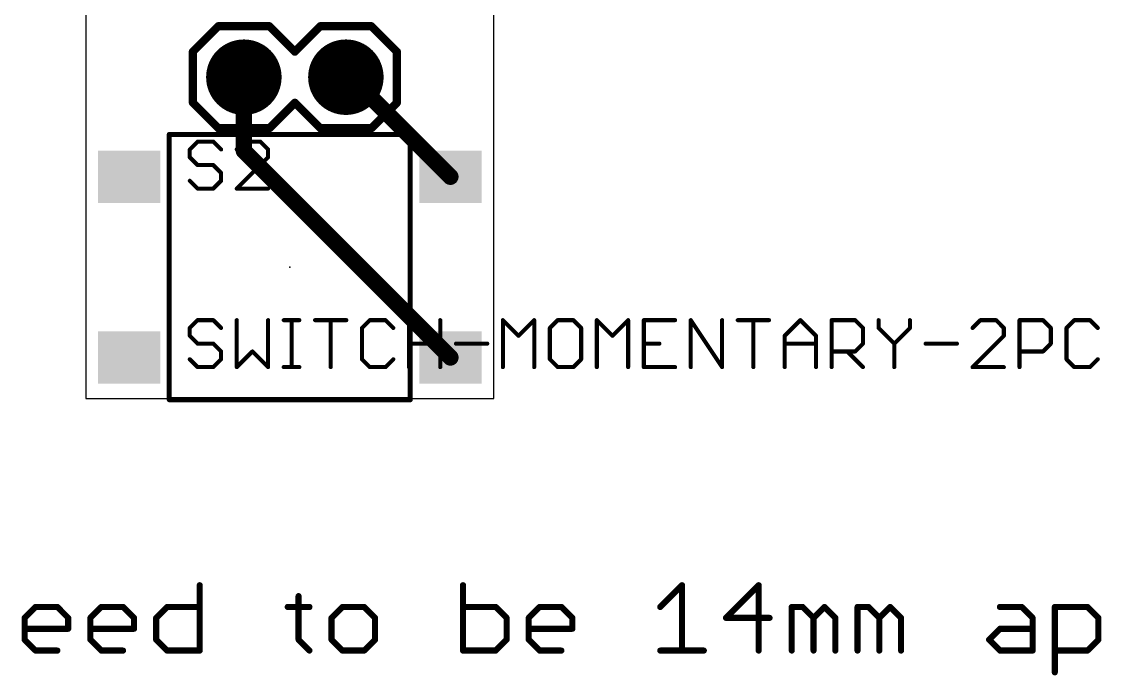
# Model space of a CAD drawing. Extents: x -44.6 to 54.5, y -6.9 to 26.3.
# Drawn here: x -1.6 to 25.29, y -6.89 to 9.39 of the extents above; entities that cross this region are included whole.
import ezdxf

# ---------------------------------------------------------------- set-up
doc = ezdxf.new("R2010")
doc.units = 0
for name, color, linetype in [('1', 22, 'CONTINUOUS'), ('17', 82, 'CONTINUOUS'), ('20', 7, 'CONTINUOUS'), ('21', 253, 'CONTINUOUS'), ('23', 7, 'CONTINUOUS'), ('25', 253, 'CONTINUOUS'), ('27', 253, 'CONTINUOUS'), ('51', 253, 'CONTINUOUS')]:
    doc.layers.add(name, color=color, linetype=linetype)

# ---------------------------------------------------------------- blocks, each defined once
blk = doc.blocks.new('RECT')
blk.add_solid([(-0.5, -0.5), (0.5, -0.5), (-0.5, 0.5), (0.5, 0.5)])
blk = doc.blocks.new('ROUNDP')
at = {"const_width": 0.5}
blk.add_lwpolyline([(0, -0.25, 1), (0, 0.25, 1), (0, -0.25)], format="xyb", dxfattribs=at)

msp = doc.modelspace()

# ---------------------------------------------------------------- linework, layer by layer
at = {"layer": '1', "const_width": 0.4064}
for points in [[(3.937, 8.001), (3.937, 6.165)], [(6.477, 8.001), (6.601, 8.001)], [(6.601, 8.001), (9.08, 5.522)], [(3.937, 6.165), (9.08, 1.022)]]:
    msp.add_lwpolyline(points, dxfattribs=at)
at = {"layer": '1', "const_width": 0.2032}
for points in [[(4.0386, 8.001, 1), (3.8354, 8.001)], [(6.477, 8.1026, 1), (6.477, 7.8994)], [(6.6728, 8.0728, 1), (6.5292, 7.9292)], [(6.601, 7.8994, 1), (6.601, 8.1026)], [(3.8354, 6.165, 1), (4.0386, 6.165)], [(4.0088, 6.2368, 1), (3.8652, 6.0932)], [(9.0082, 5.4502, 1), (9.1518, 5.5938)], [(9.0082, 0.9502, 1), (9.1518, 1.0938)]]:
    msp.add_lwpolyline(points, format="xyb", dxfattribs=at)
at = {"layer": '20'}
for p, q in [((0, 21.209), (0, 0)), ((10.16, 0), (10.16, 21.209)), ((0, 0), (10.16, 0))]:
    msp.add_line(p, q, dxfattribs=at)
at = {"layer": '21', "const_width": 0.2032}
for points in [[(3.302, 9.271), (2.667, 8.636)], [(3.302, 9.271), (4.572, 9.271)], [(4.572, 9.271), (5.207, 8.636)], [(5.207, 8.636), (5.842, 9.271)], [(5.842, 9.271), (7.112, 9.271)], [(7.112, 9.271), (7.747, 8.636)], [(2.667, 8.636), (2.667, 7.366)], [(7.747, 8.636), (7.747, 7.366)], [(2.667, 7.366), (3.302, 6.731)], [(5.207, 7.366), (4.572, 6.731)], [(5.842, 6.731), (5.207, 7.366)], [(7.747, 7.366), (7.112, 6.731)], [(4.572, 6.731), (3.302, 6.731)], [(7.112, 6.731), (5.842, 6.731)]]:
    msp.add_lwpolyline(points, dxfattribs=at)
at = {"layer": '21', "const_width": 0.1016}
for points in [[(3.302, 9.3218, 1), (3.302, 9.2202)], [(3.3379, 9.2351, 1), (3.2661, 9.3069)], [(4.6079, 9.3069, 1), (4.5361, 9.2351)], [(4.572, 9.2202, 1), (4.572, 9.3218)], [(5.842, 9.3218, 1), (5.842, 9.2202)], [(5.8779, 9.2351, 1), (5.8061, 9.3069)], [(7.1479, 9.3069, 1), (7.0761, 9.2351)], [(7.112, 9.2202, 1), (7.112, 9.3218)], [(2.7178, 8.636, 1), (2.6162, 8.636)], [(2.6311, 8.6719, 1), (2.7029, 8.6001)], [(5.1711, 8.6719, 1), (5.2429, 8.6001)], [(5.1711, 8.6001, 1), (5.2429, 8.6719)], [(7.7978, 8.636, 1), (7.6962, 8.636)], [(7.7111, 8.6001, 1), (7.7829, 8.6719)], [(2.7029, 7.4019, 1), (2.6311, 7.3301)], [(2.6162, 7.366, 1), (2.7178, 7.366)], [(5.2429, 7.4019, 1), (5.1711, 7.3301)], [(5.2429, 7.3301, 1), (5.1711, 7.4019)], [(7.6962, 7.366, 1), (7.7978, 7.366)], [(7.7829, 7.3301, 1), (7.7111, 7.4019)], [(3.302, 6.7818, 1), (3.302, 6.6802)], [(3.2661, 6.6951, 1), (3.3379, 6.7669)], [(4.5361, 6.7669, 1), (4.6079, 6.6951)], [(4.572, 6.6802, 1), (4.572, 6.7818)], [(5.842, 6.7818, 1), (5.842, 6.6802)], [(5.8061, 6.6951, 1), (5.8779, 6.7669)], [(7.0761, 6.7669, 1), (7.1479, 6.6951)], [(7.112, 6.6802, 1), (7.112, 6.7818)]]:
    msp.add_lwpolyline(points, format="xyb", dxfattribs=at)
at = {"layer": '23'}
for p in [(3.937, 8.001), (5.08, 3.272)]:
    msp.add_point(p, dxfattribs=at)
at = {"layer": '25', "const_width": 0.0508}
for points in [[(2.5728, 6.2203, 1), (2.6088, 6.1843)], [(2.6162, 6.2023, 1), (2.5654, 6.2023)], [(2.7857, 6.4226, 1), (2.7857, 6.3718)], [(2.8037, 6.3792, 1), (2.7677, 6.4152)], [(3.1935, 6.4152, 1), (3.1575, 6.3792)], [(3.1755, 6.3718, 1), (3.1755, 6.4226)], [(3.3524, 6.1843, 1), (3.3884, 6.2203)], [(3.7422, 6.2203, 1), (3.7782, 6.1843)], [(3.9551, 6.4226, 1), (3.9551, 6.3718)], [(3.9731, 6.3792, 1), (3.9371, 6.4152)], [(4.3629, 6.4152, 1), (4.3269, 6.3792)], [(4.3449, 6.3718, 1), (4.3449, 6.4226)], [(4.5652, 6.2023, 1), (4.5144, 6.2023)], [(4.5218, 6.1843, 1), (4.5578, 6.2203)], [(2.6088, 6.0254, 1), (2.5728, 5.9894)], [(2.5654, 6.0074, 1), (2.6162, 6.0074)], [(4.5144, 6.0074, 1), (4.5652, 6.0074)], [(4.5578, 5.9894, 1), (4.5218, 6.0254)], [(2.7857, 5.8379, 1), (2.7857, 5.7871)], [(2.7677, 5.7945, 1), (2.8037, 5.8305)], [(3.1935, 5.8305, 1), (3.1575, 5.7945)], [(3.1755, 5.7871, 1), (3.1755, 5.8379)], [(3.3958, 5.6176, 1), (3.345, 5.6176)], [(3.3524, 5.5996, 1), (3.3884, 5.6356)], [(2.6088, 5.4407, 1), (2.5728, 5.4047)], [(3.345, 5.4227, 1), (3.3958, 5.4227)], [(3.3884, 5.4047, 1), (3.3524, 5.4407)], [(2.7857, 5.2532, 1), (2.7857, 5.2024)], [(2.7677, 5.2098, 1), (2.8037, 5.2458)], [(3.1575, 5.2458, 1), (3.1935, 5.2098)], [(3.1755, 5.2024, 1), (3.1755, 5.2532)], [(3.7422, 5.2458, 1), (3.7782, 5.2098)], [(3.7602, 5.2532, 1), (3.7602, 5.2024)], [(4.5398, 5.2024, 1), (4.5398, 5.2532)]]:
    msp.add_lwpolyline(points, format="xyb", dxfattribs=at)
at = {"layer": '25', "const_width": 0.1016}
for points in [[(2.7857, 6.3972), (2.5908, 6.2023)], [(2.5908, 6.2023), (2.5908, 6.0074)], [(3.1755, 6.3972), (2.7857, 6.3972)], [(3.3704, 6.2023), (3.1755, 6.3972)], [(3.9551, 6.3972), (3.7602, 6.2023)], [(4.3449, 6.3972), (3.9551, 6.3972)], [(4.5398, 6.2023), (4.3449, 6.3972)], [(4.5398, 6.0074), (4.5398, 6.2023)], [(2.5908, 6.0074), (2.7857, 5.8125)], [(3.7602, 5.2278), (4.5398, 6.0074)], [(2.7857, 5.8125), (3.1755, 5.8125)], [(3.1755, 5.8125), (3.3704, 5.6176)], [(3.3704, 5.6176), (3.3704, 5.4227)], [(2.7857, 5.2278), (2.5908, 5.4227)], [(3.3704, 5.4227), (3.1755, 5.2278)], [(3.1755, 5.2278), (2.7857, 5.2278)], [(4.5398, 5.2278), (3.7602, 5.2278)]]:
    msp.add_lwpolyline(points, dxfattribs=at)
at = {"layer": '27', "const_width": 0.1016}
for points in [[(2.7857, 1.9522), (2.5908, 1.7573)], [(3.1755, 1.9522), (2.7857, 1.9522)], [(3.3704, 1.7573), (3.1755, 1.9522)], [(3.7602, 1.9522), (3.7602, 0.7828)], [(4.5398, 0.7828), (4.5398, 1.9522)], [(4.9296, 1.9522), (5.3194, 1.9522)], [(5.1245, 0.7828), (5.1245, 1.9522)], [(5.7092, 1.9522), (6.4888, 1.9522)], [(6.099, 0.7828), (6.099, 1.9522)], [(7.0735, 1.9522), (6.8786, 1.7573)], [(7.4633, 1.9522), (7.0735, 1.9522)], [(7.6582, 1.7573), (7.4633, 1.9522)], [(8.048, 0.7828), (8.048, 1.9522)], [(8.8276, 1.9522), (8.8276, 0.7828)], [(10.3868, 0.7828), (10.3868, 1.9522)], [(10.3868, 1.9522), (10.7766, 1.5624)], [(10.7766, 1.5624), (11.1664, 1.9522)], [(11.1664, 1.9522), (11.1664, 0.7828)], [(11.7511, 1.9522), (11.5562, 1.7573)], [(12.1409, 1.9522), (11.7511, 1.9522)], [(12.3358, 1.7573), (12.1409, 1.9522)], [(12.7256, 0.7828), (12.7256, 1.9522)], [(12.7256, 1.9522), (13.1154, 1.5624)], [(13.1154, 1.5624), (13.5052, 1.9522)], [(13.5052, 1.9522), (13.5052, 0.7828)], [(14.6746, 1.9522), (13.895, 1.9522)], [(13.895, 1.9522), (13.895, 0.7828)], [(15.0644, 0.7828), (15.0644, 1.9522)], [(15.0644, 1.9522), (15.844, 0.7828)], [(15.844, 0.7828), (15.844, 1.9522)], [(16.2338, 1.9522), (17.0134, 1.9522)], [(16.6236, 0.7828), (16.6236, 1.9522)], [(17.4032, 1.5624), (17.793, 1.9522)], [(17.793, 1.9522), (18.1828, 1.5624)], [(18.5726, 0.7828), (18.5726, 1.9522)], [(18.5726, 1.9522), (19.1573, 1.9522)], [(19.1573, 1.9522), (19.3522, 1.7573)], [(19.742, 1.9522), (19.742, 1.7573)], [(20.5216, 1.7573), (20.5216, 1.9522)], [(22.2756, 1.9522), (22.0807, 1.7573)], [(22.6654, 1.9522), (22.2756, 1.9522)], [(22.8603, 1.7573), (22.6654, 1.9522)], [(23.2501, 0.7828), (23.2501, 1.9522)], [(23.2501, 1.9522), (23.8348, 1.9522)], [(23.8348, 1.9522), (24.0297, 1.7573)], [(24.6144, 1.9522), (24.4195, 1.7573)], [(25.0042, 1.9522), (24.6144, 1.9522)], [(25.1991, 1.7573), (25.0042, 1.9522)], [(2.5908, 1.7573), (2.5908, 1.5624)], [(2.5908, 1.5624), (2.7857, 1.3675)], [(6.8786, 1.7573), (6.8786, 0.9777)], [(11.5562, 1.7573), (11.5562, 0.9777)], [(12.3358, 0.9777), (12.3358, 1.7573)], [(17.4032, 0.7828), (17.4032, 1.5624)], [(18.1828, 1.5624), (18.1828, 0.7828)], [(19.3522, 1.7573), (19.3522, 1.3675)], [(19.742, 1.7573), (20.1318, 1.3675)], [(20.1318, 1.3675), (20.5216, 1.7573)], [(22.0807, 0.7828), (22.8603, 1.5624)], [(22.8603, 1.5624), (22.8603, 1.7573)], [(24.0297, 1.7573), (24.0297, 1.3675)], [(24.4195, 1.7573), (24.4195, 0.9777)], [(2.7857, 1.3675), (3.1755, 1.3675)], [(3.1755, 1.3675), (3.3704, 1.1726)], [(8.048, 1.3675), (8.8276, 1.3675)], [(9.2174, 1.3675), (9.997, 1.3675)], [(13.895, 1.3675), (14.2848, 1.3675)], [(17.4032, 1.3675), (18.1828, 1.3675)], [(19.3522, 1.3675), (19.1573, 1.1726)], [(20.1318, 1.3675), (20.1318, 0.7828)], [(20.9114, 1.3675), (21.6909, 1.3675)], [(24.0297, 1.3675), (23.8348, 1.1726)], [(3.3704, 1.1726), (3.3704, 0.9777)], [(3.7602, 0.7828), (4.15, 1.1726)], [(4.15, 1.1726), (4.5398, 0.7828)], [(19.1573, 1.1726), (18.5726, 1.1726)], [(18.9624, 1.1726), (19.3522, 0.7828)], [(23.8348, 1.1726), (23.2501, 1.1726)], [(2.7857, 0.7828), (2.5908, 0.9777)], [(3.1755, 0.7828), (2.7857, 0.7828)], [(3.3704, 0.9777), (3.1755, 0.7828)], [(4.9296, 0.7828), (5.3194, 0.7828)], [(6.8786, 0.9777), (7.0735, 0.7828)], [(7.0735, 0.7828), (7.4633, 0.7828)], [(7.4633, 0.7828), (7.6582, 0.9777)], [(11.5562, 0.9777), (11.7511, 0.7828)], [(11.7511, 0.7828), (12.1409, 0.7828)], [(12.1409, 0.7828), (12.3358, 0.9777)], [(13.895, 0.7828), (14.6746, 0.7828)], [(22.8603, 0.7828), (22.0807, 0.7828)], [(24.4195, 0.9777), (24.6144, 0.7828)], [(24.6144, 0.7828), (25.0042, 0.7828)], [(25.0042, 0.7828), (25.1991, 0.9777)]]:
    msp.add_lwpolyline(points, dxfattribs=at)
at = {"layer": '27', "const_width": 0.0508}
for points in [[(2.7857, 1.9776, 1), (2.7857, 1.9268)], [(2.8037, 1.9342, 1), (2.7677, 1.9702)], [(3.1935, 1.9702, 1), (3.1575, 1.9342)], [(3.1755, 1.9268, 1), (3.1755, 1.9776)], [(3.7856, 1.9522, 1), (3.7348, 1.9522)], [(4.5652, 1.9522, 1), (4.5144, 1.9522)], [(4.9296, 1.9776, 1), (4.9296, 1.9268)], [(5.1499, 1.9522, 1), (5.0991, 1.9522)], [(5.3194, 1.9268, 1), (5.3194, 1.9776)], [(5.7092, 1.9776, 1), (5.7092, 1.9268)], [(6.1244, 1.9522, 1), (6.0736, 1.9522)], [(6.4888, 1.9268, 1), (6.4888, 1.9776)], [(7.0735, 1.9776, 1), (7.0735, 1.9268)], [(7.0914, 1.9342, 1), (7.0555, 1.9702)], [(7.4812, 1.9702, 1), (7.4453, 1.9342)], [(7.4633, 1.9268, 1), (7.4633, 1.9776)], [(8.0734, 1.9522, 1), (8.0226, 1.9522)], [(8.853, 1.9522, 1), (8.8022, 1.9522)], [(10.4047, 1.9702, 1), (10.3688, 1.9342)], [(10.4122, 1.9522, 1), (10.3614, 1.9522)], [(11.1918, 1.9522, 1), (11.141, 1.9522)], [(11.1843, 1.9342, 1), (11.1484, 1.9702)], [(11.7511, 1.9776, 1), (11.7511, 1.9268)], [(11.769, 1.9342, 1), (11.7331, 1.9702)], [(12.1588, 1.9702, 1), (12.1229, 1.9342)], [(12.1409, 1.9268, 1), (12.1409, 1.9776)], [(12.7435, 1.9702, 1), (12.7076, 1.9342)], [(12.751, 1.9522, 1), (12.7002, 1.9522)], [(13.5306, 1.9522, 1), (13.4798, 1.9522)], [(13.5231, 1.9342, 1), (13.4872, 1.9702)], [(13.895, 1.9776, 1), (13.895, 1.9268)], [(13.9204, 1.9522, 1), (13.8696, 1.9522)], [(14.6746, 1.9268, 1), (14.6746, 1.9776)], [(15.0855, 1.9663, 1), (15.0432, 1.9381)], [(15.0898, 1.9522, 1), (15.039, 1.9522)], [(15.8694, 1.9522, 1), (15.8186, 1.9522)], [(16.2338, 1.9776, 1), (16.2338, 1.9268)], [(16.649, 1.9522, 1), (16.5982, 1.9522)], [(17.0134, 1.9268, 1), (17.0134, 1.9776)], [(17.8109, 1.9702, 1), (17.775, 1.9342)], [(17.8109, 1.9342, 1), (17.775, 1.9702)], [(18.598, 1.9522, 1), (18.5472, 1.9522)], [(18.5726, 1.9776, 1), (18.5726, 1.9268)], [(19.1752, 1.9702, 1), (19.1393, 1.9342)], [(19.1573, 1.9268, 1), (19.1573, 1.9776)], [(19.7674, 1.9522, 1), (19.7166, 1.9522)], [(20.547, 1.9522, 1), (20.4962, 1.9522)], [(22.2756, 1.9776, 1), (22.2756, 1.9268)], [(22.2936, 1.9342, 1), (22.2577, 1.9702)], [(22.6834, 1.9702, 1), (22.6475, 1.9342)], [(22.6654, 1.9268, 1), (22.6654, 1.9776)], [(23.2755, 1.9522, 1), (23.2247, 1.9522)], [(23.2501, 1.9776, 1), (23.2501, 1.9268)], [(23.8528, 1.9702, 1), (23.8169, 1.9342)], [(23.8348, 1.9268, 1), (23.8348, 1.9776)], [(24.6144, 1.9776, 1), (24.6144, 1.9268)], [(24.6324, 1.9342, 1), (24.5965, 1.9702)], [(25.0222, 1.9702, 1), (24.9863, 1.9342)], [(25.0042, 1.9268, 1), (25.0042, 1.9776)], [(2.5728, 1.7753, 1), (2.6088, 1.7393)], [(2.6088, 1.5804, 1), (2.5728, 1.5444)], [(2.6162, 1.7573, 1), (2.5654, 1.7573)], [(3.3524, 1.7393, 1), (3.3884, 1.7753)], [(6.8606, 1.7753, 1), (6.8965, 1.7393)], [(6.904, 1.7573, 1), (6.8532, 1.7573)], [(7.6402, 1.7393, 1), (7.6761, 1.7753)], [(11.5382, 1.7753, 1), (11.5741, 1.7393)], [(11.5816, 1.7573, 1), (11.5308, 1.7573)], [(12.3612, 1.7573, 1), (12.3104, 1.7573)], [(12.3178, 1.7393, 1), (12.3537, 1.7753)], [(17.4286, 1.5624, 1), (17.3778, 1.5624)], [(18.2082, 1.5624, 1), (18.1574, 1.5624)], [(19.3776, 1.7573, 1), (19.3268, 1.7573)], [(19.3342, 1.7393, 1), (19.3701, 1.7753)], [(19.7599, 1.7753, 1), (19.724, 1.7393)], [(19.7166, 1.7573, 1), (19.7674, 1.7573)], [(20.4962, 1.7573, 1), (20.547, 1.7573)], [(20.5395, 1.7393, 1), (20.5036, 1.7753)], [(22.0628, 1.7753, 1), (22.0987, 1.7393)], [(22.8857, 1.7573, 1), (22.8349, 1.7573)], [(22.8424, 1.7393, 1), (22.8783, 1.7753)], [(22.8783, 1.5444, 1), (22.8424, 1.5804)], [(24.0551, 1.7573, 1), (24.0043, 1.7573)], [(24.0118, 1.7393, 1), (24.0477, 1.7753)], [(24.4449, 1.7573, 1), (24.3941, 1.7573)], [(24.4016, 1.7753, 1), (24.4375, 1.7393)], [(25.1812, 1.7393, 1), (25.2171, 1.7753)], [(2.5654, 1.5624, 1), (2.6162, 1.5624)], [(2.7857, 1.3929, 1), (2.7857, 1.3421)], [(2.7677, 1.3495, 1), (2.8037, 1.3855)], [(3.1935, 1.3855, 1), (3.1575, 1.3495)], [(3.1755, 1.3421, 1), (3.1755, 1.3929)], [(8.048, 1.3929, 1), (8.048, 1.3421)], [(8.8276, 1.3421, 1), (8.8276, 1.3929)], [(9.2174, 1.3929, 1), (9.2174, 1.3421)], [(9.997, 1.3421, 1), (9.997, 1.3929)], [(10.7586, 1.5804, 1), (10.7945, 1.5444)], [(10.7586, 1.5444, 1), (10.7945, 1.5804)], [(13.0974, 1.5804, 1), (13.1333, 1.5444)], [(13.0974, 1.5444, 1), (13.1333, 1.5804)], [(13.895, 1.3929, 1), (13.895, 1.3421)], [(14.2848, 1.3421, 1), (14.2848, 1.3929)], [(17.3852, 1.5804, 1), (17.4211, 1.5444)], [(17.4032, 1.3929, 1), (17.4032, 1.3421)], [(18.1648, 1.5444, 1), (18.2007, 1.5804)], [(18.1828, 1.3421, 1), (18.1828, 1.3929)], [(19.3268, 1.3675, 1), (19.3776, 1.3675)], [(19.3701, 1.3495, 1), (19.3342, 1.3855)], [(20.1572, 1.3675, 1), (20.1063, 1.3675)], [(20.1138, 1.3855, 1), (20.1497, 1.3495)], [(20.1138, 1.3495, 1), (20.1497, 1.3855)], [(20.9114, 1.3929, 1), (20.9114, 1.3421)], [(21.6909, 1.3421, 1), (21.6909, 1.3929)], [(22.8349, 1.5624, 1), (22.8857, 1.5624)], [(24.0043, 1.3675, 1), (24.0551, 1.3675)], [(24.0477, 1.3495, 1), (24.0118, 1.3855)], [(3.3958, 1.1726, 1), (3.345, 1.1726)], [(3.3524, 1.1546, 1), (3.3884, 1.1906)], [(4.168, 1.1906, 1), (4.132, 1.1546)], [(4.168, 1.1546, 1), (4.132, 1.1906)], [(18.5726, 1.198, 1), (18.5726, 1.1472)], [(18.9803, 1.1906, 1), (18.9444, 1.1546)], [(19.1393, 1.1906, 1), (19.1752, 1.1546)], [(19.1573, 1.1472, 1), (19.1573, 1.198)], [(23.2501, 1.198, 1), (23.2501, 1.1472)], [(23.8169, 1.1906, 1), (23.8528, 1.1546)], [(23.8348, 1.1472, 1), (23.8348, 1.198)], [(2.6088, 0.9957, 1), (2.5728, 0.9597)], [(2.7857, 0.8082, 1), (2.7857, 0.7574)], [(2.7677, 0.7648, 1), (2.8037, 0.8008)], [(3.1575, 0.8008, 1), (3.1935, 0.7648)], [(3.1755, 0.7574, 1), (3.1755, 0.8082)], [(3.345, 0.9777, 1), (3.3958, 0.9777)], [(3.3884, 0.9597, 1), (3.3524, 0.9957)], [(3.7422, 0.8008, 1), (3.7782, 0.7648)], [(3.7348, 0.7828, 1), (3.7856, 0.7828)], [(4.5144, 0.7828, 1), (4.5652, 0.7828)], [(4.5218, 0.7648, 1), (4.5578, 0.8008)], [(4.9296, 0.8082, 1), (4.9296, 0.7574)], [(5.0991, 0.7828, 1), (5.1499, 0.7828)], [(5.3194, 0.7574, 1), (5.3194, 0.8082)], [(6.0736, 0.7828, 1), (6.1244, 0.7828)], [(6.8965, 0.9957, 1), (6.8606, 0.9597)], [(6.8532, 0.9777, 1), (6.904, 0.9777)], [(7.0735, 0.8082, 1), (7.0735, 0.7574)], [(7.0555, 0.7648, 1), (7.0914, 0.8008)], [(7.4453, 0.8008, 1), (7.4812, 0.7648)], [(7.4633, 0.7574, 1), (7.4633, 0.8082)], [(7.6761, 0.9597, 1), (7.6402, 0.9957)], [(8.0226, 0.7828, 1), (8.0734, 0.7828)], [(8.8022, 0.7828, 1), (8.853, 0.7828)], [(10.3614, 0.7828, 1), (10.4122, 0.7828)], [(11.141, 0.7828, 1), (11.1918, 0.7828)], [(11.5741, 0.9957, 1), (11.5382, 0.9597)], [(11.5308, 0.9777, 1), (11.5816, 0.9777)], [(11.7511, 0.8082, 1), (11.7511, 0.7574)], [(11.7331, 0.7648, 1), (11.769, 0.8008)], [(12.1229, 0.8008, 1), (12.1588, 0.7648)], [(12.1409, 0.7574, 1), (12.1409, 0.8082)], [(12.3104, 0.9777, 1), (12.3612, 0.9777)], [(12.3537, 0.9597, 1), (12.3178, 0.9957)], [(12.7002, 0.7828, 1), (12.751, 0.7828)], [(13.4798, 0.7828, 1), (13.5306, 0.7828)], [(13.895, 0.8082, 1), (13.895, 0.7574)], [(13.8696, 0.7828, 1), (13.9204, 0.7828)], [(14.6746, 0.7574, 1), (14.6746, 0.8082)], [(15.039, 0.7828, 1), (15.0898, 0.7828)], [(15.8186, 0.7828, 1), (15.8694, 0.7828)], [(15.8228, 0.7687, 1), (15.8651, 0.7969)], [(16.5982, 0.7828, 1), (16.649, 0.7828)], [(17.3778, 0.7828, 1), (17.4286, 0.7828)], [(18.1574, 0.7828, 1), (18.2082, 0.7828)], [(18.5472, 0.7828, 1), (18.598, 0.7828)], [(19.3342, 0.7648, 1), (19.3701, 0.8008)], [(20.1063, 0.7828, 1), (20.1572, 0.7828)], [(22.0807, 0.8082, 1), (22.0807, 0.7574)], [(22.0628, 0.8008, 1), (22.0987, 0.7648)], [(22.8603, 0.7574, 1), (22.8603, 0.8082)], [(23.2247, 0.7828, 1), (23.2755, 0.7828)], [(24.4375, 0.9957, 1), (24.4016, 0.9597)], [(24.3941, 0.9777, 1), (24.4449, 0.9777)], [(24.6144, 0.8082, 1), (24.6144, 0.7574)], [(24.5965, 0.7648, 1), (24.6324, 0.8008)], [(24.9863, 0.8008, 1), (25.0222, 0.7648)], [(25.0042, 0.7574, 1), (25.0042, 0.8082)], [(25.2171, 0.9597, 1), (25.1812, 0.9957)]]:
    msp.add_lwpolyline(points, format="xyb", dxfattribs=at)
at = {"layer": '51'}
for points, const_width in [([(2.1118, 6.572, 1), (2.0482, 6.572)], 0.0635), ([(2.08, 6.6037, 1), (2.08, 6.5403)], 0.0635), ([(8.1118, 6.572, 1), (8.0482, 6.572)], 0.0635), ([(8.08, 6.5403, 1), (8.08, 6.6037)], 0.0635), ([(2.0482, -0.028, 1), (2.1118, -0.028)], 0.0635), ([(2.08, 0.0037, 1), (2.08, -0.0597)], 0.0635), ([(8.0482, -0.028, 1), (8.1118, -0.028)], 0.0635), ([(8.08, -0.0597, 1), (8.08, 0.0037)], 0.0635), ([(2.8762, -4.6468, 1), (2.8, -4.6468)], 0.0762), ([(9.4316, -4.6468, 1), (9.3554, -4.6468)], 0.0762), ([(14.8854, -4.6468, 1), (14.8092, -4.6468)], 0.0762), ([(16.7938, -4.6468, 1), (16.7176, -4.6468)], 0.0762), ([(14.8743, -4.6738, 1), (14.8204, -4.6199)], 0.0762), ([(16.7826, -4.6738, 1), (16.7287, -4.6199)], 0.0762), ([(5.3371, -4.918, 1), (5.2609, -4.918)], 0.0762), ([(-1.2497, -5.151, 1), (-1.2497, -5.2272)], 0.0762), ([(-1.2227, -5.2161, 1), (-1.2766, -5.1622)], 0.0762), ([(-0.6804, -5.1622, 1), (-0.7343, -5.2161)], 0.0762), ([(-0.7073, -5.2272, 1), (-0.7073, -5.151)], 0.0762), ([(0.3875, -5.151, 1), (0.3875, -5.2272)], 0.0762), ([(0.4144, -5.2161, 1), (0.3605, -5.1622)], 0.0762), ([(0.9568, -5.1622, 1), (0.9029, -5.2161)], 0.0762), ([(0.9298, -5.2272, 1), (0.9298, -5.151)], 0.0762), ([(2.0246, -5.151, 1), (2.0246, -5.2272)], 0.0762), ([(2.0516, -5.2161, 1), (1.9977, -5.1622)], 0.0762), ([(2.8381, -5.2272, 1), (2.8381, -5.151)], 0.0762), ([(5.0278, -5.151, 1), (5.0278, -5.2272)], 0.0762), ([(5.5701, -5.2272, 1), (5.5701, -5.151)], 0.0762), ([(6.3904, -5.151, 1), (6.3904, -5.2272)], 0.0762), ([(6.4173, -5.2161, 1), (6.3635, -5.1622)], 0.0762), ([(6.9597, -5.1622, 1), (6.9058, -5.2161)], 0.0762), ([(6.9327, -5.2272, 1), (6.9327, -5.151)], 0.0762), ([(9.3935, -5.151, 1), (9.3935, -5.2272)], 0.0762), ([(10.234, -5.1622, 1), (10.1801, -5.2161)], 0.0762), ([(10.207, -5.2272, 1), (10.207, -5.151)], 0.0762), ([(11.3019, -5.151, 1), (11.3019, -5.2272)], 0.0762), ([(11.3288, -5.2161, 1), (11.2749, -5.1622)], 0.0762), ([(11.8711, -5.1622, 1), (11.8173, -5.2161)], 0.0762), ([(11.8442, -5.2272, 1), (11.8442, -5.151)], 0.0762), ([(14.2781, -5.1622, 1), (14.332, -5.2161)], 0.0762), ([(17.6174, -5.1891, 1), (17.5412, -5.1891)], 0.0762), ([(17.5793, -5.151, 1), (17.5793, -5.2272)], 0.0762), ([(17.8774, -5.1622, 1), (17.8235, -5.2161)], 0.0762), ([(17.8505, -5.2272, 1), (17.8505, -5.151)], 0.0762), ([(18.4198, -5.1622, 1), (18.3659, -5.2161)], 0.0762), ([(18.4198, -5.2161, 1), (18.3659, -5.1622)], 0.0762), ([(19.2546, -5.1891, 1), (19.1784, -5.1891)], 0.0762), ([(19.2165, -5.151, 1), (19.2165, -5.2272)], 0.0762), ([(19.5146, -5.1622, 1), (19.4607, -5.2161)], 0.0762), ([(19.4876, -5.2272, 1), (19.4876, -5.151)], 0.0762), ([(20.0569, -5.1622, 1), (20.003, -5.2161)], 0.0762), ([(20.0569, -5.2161, 1), (20.003, -5.1622)], 0.0762), ([(22.762, -5.151, 1), (22.762, -5.2272)], 0.0762), ([(23.3312, -5.1622, 1), (23.2773, -5.2161)], 0.0762), ([(23.3043, -5.2272, 1), (23.3043, -5.151)], 0.0762), ([(24.1661, -5.1891, 1), (24.0899, -5.1891)], 0.0762), ([(24.128, -5.151, 1), (24.128, -5.2272)], 0.0762), ([(24.9684, -5.1622, 1), (24.9145, -5.2161)], 0.0762), ([(24.9414, -5.2272, 1), (24.9414, -5.151)], 0.0762), ([(-1.4827, -5.4603, 1), (-1.5589, -5.4603)], 0.0762), ([(-1.5478, -5.4334, 1), (-1.4939, -5.4872)], 0.0762), ([(-0.3981, -5.4603, 1), (-0.4743, -5.4603)], 0.0762), ([(-0.4631, -5.4872, 1), (-0.4092, -5.4334)], 0.0762), ([(0.1544, -5.4603, 1), (0.0782, -5.4603)], 0.0762), ([(0.0894, -5.4334, 1), (0.1433, -5.4872)], 0.0762), ([(1.2391, -5.4603, 1), (1.1629, -5.4603)], 0.0762), ([(1.174, -5.4872, 1), (1.2279, -5.4334)], 0.0762), ([(1.7916, -5.4603, 1), (1.7154, -5.4603)], 0.0762), ([(1.7265, -5.4334, 1), (1.7804, -5.4872)], 0.0762), ([(6.1573, -5.4603, 1), (6.0811, -5.4603)], 0.0762), ([(6.0923, -5.4334, 1), (6.1462, -5.4872)], 0.0762), ([(7.242, -5.4603, 1), (7.1658, -5.4603)], 0.0762), ([(7.1769, -5.4872, 1), (7.2308, -5.4334)], 0.0762), ([(10.5163, -5.4603, 1), (10.4401, -5.4603)], 0.0762), ([(10.4513, -5.4872, 1), (10.5051, -5.4334)], 0.0762), ([(11.0688, -5.4603, 1), (10.9926, -5.4603)], 0.0762), ([(11.0038, -5.4334, 1), (11.0576, -5.4872)], 0.0762), ([(12.1535, -5.4603, 1), (12.0773, -5.4603)], 0.0762), ([(12.0884, -5.4872, 1), (12.1423, -5.4334)], 0.0762), ([(15.9422, -5.4222, 1), (15.9422, -5.4984)], 0.0762), ([(15.9152, -5.4334, 1), (15.9691, -5.4872)], 0.0762), ([(17.0268, -5.4984, 1), (17.0268, -5.4222)], 0.0762), ([(18.1598, -5.4603, 1), (18.0836, -5.4603)], 0.0762), ([(18.0947, -5.4334, 1), (18.1486, -5.4872)], 0.0762), ([(18.0947, -5.4872, 1), (18.1486, -5.4334)], 0.0762), ([(18.7021, -5.4603, 1), (18.6259, -5.4603)], 0.0762), ([(18.637, -5.4872, 1), (18.6909, -5.4334)], 0.0762), ([(19.7969, -5.4603, 1), (19.7207, -5.4603)], 0.0762), ([(19.7319, -5.4334, 1), (19.7858, -5.4872)], 0.0762), ([(19.7319, -5.4872, 1), (19.7858, -5.4334)], 0.0762), ([(20.3392, -5.4603, 1), (20.263, -5.4603)], 0.0762), ([(20.2742, -5.4872, 1), (20.3281, -5.4334)], 0.0762), ([(23.6136, -5.4603, 1), (23.5374, -5.4603)], 0.0762), ([(23.5485, -5.4872, 1), (23.6024, -5.4334)], 0.0762), ([(25.2507, -5.4603, 1), (25.1745, -5.4603)], 0.0762), ([(25.1857, -5.4872, 1), (25.2396, -5.4334)], 0.0762), ([(-1.5208, -5.6934, 1), (-1.5208, -5.7696)], 0.0762), ([(-0.4743, -5.7315, 1), (-0.3981, -5.7315)], 0.0762), ([(-0.4362, -5.7696, 1), (-0.4362, -5.6934)], 0.0762), ([(0.1163, -5.6934, 1), (0.1163, -5.7696)], 0.0762), ([(1.1629, -5.7315, 1), (1.2391, -5.7315)], 0.0762), ([(1.201, -5.7696, 1), (1.201, -5.6934)], 0.0762), ([(11.0307, -5.6934, 1), (11.0307, -5.7696)], 0.0762), ([(12.0773, -5.7315, 1), (12.1535, -5.7315)], 0.0762), ([(12.1154, -5.7696, 1), (12.1154, -5.6934)], 0.0762), ([(22.762, -5.6934, 1), (22.762, -5.7696)], 0.0762), ([(22.7889, -5.7584, 1), (22.735, -5.7045)], 0.0762), ([(23.5755, -5.7696, 1), (23.5755, -5.6934)], 0.0762), ([(-1.4939, -5.9757, 1), (-1.5478, -6.0296)], 0.0762), ([(-1.5589, -6.0026, 1), (-1.4827, -6.0026)], 0.0762), ([(0.1433, -5.9757, 1), (0.0894, -6.0296)], 0.0762), ([(0.0782, -6.0026, 1), (0.1544, -6.0026)], 0.0762), ([(1.7804, -5.9757, 1), (1.7265, -6.0296)], 0.0762), ([(1.7154, -6.0026, 1), (1.7916, -6.0026)], 0.0762), ([(5.3259, -5.9757, 1), (5.272, -6.0296)], 0.0762), ([(5.2609, -6.0026, 1), (5.3371, -6.0026)], 0.0762), ([(6.1462, -5.9757, 1), (6.0923, -6.0296)], 0.0762), ([(6.0811, -6.0026, 1), (6.1573, -6.0026)], 0.0762), ([(7.1658, -6.0026, 1), (7.242, -6.0026)], 0.0762), ([(7.2308, -6.0296, 1), (7.177, -5.9757)], 0.0762), ([(10.4401, -6.0026, 1), (10.5163, -6.0026)], 0.0762), ([(10.5051, -6.0296, 1), (10.4513, -5.9757)], 0.0762), ([(11.0576, -5.9757, 1), (11.0038, -6.0296)], 0.0762), ([(10.9926, -6.0026, 1), (11.0688, -6.0026)], 0.0762), ([(22.5177, -5.9757, 1), (22.4639, -6.0296)], 0.0762), ([(22.4639, -5.9757, 1), (22.5177, -6.0296)], 0.0762), ([(25.1745, -6.0026, 1), (25.2507, -6.0026)], 0.0762), ([(25.2395, -6.0296, 1), (25.1857, -5.9757)], 0.0762), ([(-1.2497, -6.2357, 1), (-1.2497, -6.3119)], 0.0762), ([(-1.2766, -6.3007, 1), (-1.2227, -6.2469)], 0.0762), ([(-0.7073, -6.3119, 1), (-0.7073, -6.2357)], 0.0762), ([(0.3875, -6.2357, 1), (0.3875, -6.3119)], 0.0762), ([(0.3605, -6.3007, 1), (0.4144, -6.2469)], 0.0762), ([(0.9298, -6.3119, 1), (0.9298, -6.2357)], 0.0762), ([(2.0246, -6.2357, 1), (2.0246, -6.3119)], 0.0762), ([(1.9977, -6.3007, 1), (2.0516, -6.2469)], 0.0762), ([(2.8, -6.2738, 1), (2.8762, -6.2738)], 0.0762), ([(2.8381, -6.3119, 1), (2.8381, -6.2357)], 0.0762), ([(5.5432, -6.3007, 1), (5.5971, -6.2469)], 0.0762), ([(6.3904, -6.2357, 1), (6.3904, -6.3119)], 0.0762), ([(6.3635, -6.3007, 1), (6.4173, -6.2469)], 0.0762), ([(6.9058, -6.2469, 1), (6.9597, -6.3007)], 0.0762), ([(6.9327, -6.3119, 1), (6.9327, -6.2357)], 0.0762), ([(9.3935, -6.2357, 1), (9.3935, -6.3119)], 0.0762), ([(9.3554, -6.2738, 1), (9.4316, -6.2738)], 0.0762), ([(10.1801, -6.2469, 1), (10.234, -6.3007)], 0.0762), ([(10.207, -6.3119, 1), (10.207, -6.2357)], 0.0762), ([(11.3019, -6.2357, 1), (11.3019, -6.3119)], 0.0762), ([(11.2749, -6.3007, 1), (11.3288, -6.2469)], 0.0762), ([(11.8442, -6.3119, 1), (11.8442, -6.2357)], 0.0762), ([(14.305, -6.2357, 1), (14.305, -6.3119)], 0.0762), ([(14.8092, -6.2738, 1), (14.8854, -6.2738)], 0.0762), ([(15.3897, -6.3119, 1), (15.3897, -6.2357)], 0.0762), ([(16.7176, -6.2738, 1), (16.7938, -6.2738)], 0.0762), ([(17.5412, -6.2738, 1), (17.6174, -6.2738)], 0.0762), ([(18.0836, -6.2738, 1), (18.1598, -6.2738)], 0.0762), ([(18.6259, -6.2738, 1), (18.7021, -6.2738)], 0.0762), ([(19.1784, -6.2738, 1), (19.2546, -6.2738)], 0.0762), ([(19.7207, -6.2738, 1), (19.7969, -6.2738)], 0.0762), ([(20.263, -6.2738, 1), (20.3392, -6.2738)], 0.0762), ([(22.762, -6.2357, 1), (22.762, -6.3119)], 0.0762), ([(22.735, -6.3007, 1), (22.7889, -6.2469)], 0.0762), ([(23.5374, -6.2738, 1), (23.6136, -6.2738)], 0.0762), ([(23.5755, -6.3119, 1), (23.5755, -6.2357)], 0.0762), ([(24.128, -6.2357, 1), (24.128, -6.3119)], 0.0762), ([(24.9145, -6.2469, 1), (24.9684, -6.3007)], 0.0762), ([(24.9414, -6.3119, 1), (24.9414, -6.2357)], 0.0762), ([(24.0899, -6.8161, 1), (24.1661, -6.8161)], 0.0762)]:
    msp.add_lwpolyline(points, format="xyb", dxfattribs=dict(at, const_width=const_width))
for points, const_width in [([(2.08, -0.028), (2.08, 6.572)], 0.127), ([(2.08, 6.572), (8.08, 6.572)], 0.127), ([(8.08, 6.572), (8.08, -0.028)], 0.127), ([(2.08, -0.028), (8.08, -0.028)], 0.127), ([(2.8381, -4.6468), (2.8381, -6.2738)], 0.1524), ([(9.3935, -4.6468), (9.3935, -6.2738)], 0.1524), ([(14.305, -5.1891), (14.8473, -4.6468)], 0.1524), ([(14.8473, -4.6468), (14.8473, -6.2738)], 0.1524), ([(16.7557, -4.6468), (15.9422, -5.4603)], 0.1524), ([(16.7557, -6.2738), (16.7557, -4.6468)], 0.1524), ([(5.299, -4.918), (5.299, -6.0026)], 0.1524), ([(-1.5208, -5.4603), (-1.2497, -5.1891)], 0.1524), ([(-1.2497, -5.1891), (-0.7073, -5.1891)], 0.1524), ([(-0.7073, -5.1891), (-0.4362, -5.4603)], 0.1524), ([(0.1163, -5.4603), (0.3875, -5.1891)], 0.1524), ([(0.3875, -5.1891), (0.9298, -5.1891)], 0.1524), ([(0.9298, -5.1891), (1.201, -5.4603)], 0.1524), ([(1.7535, -5.4603), (2.0246, -5.1891)], 0.1524), ([(2.0246, -5.1891), (2.8381, -5.1891)], 0.1524), ([(5.0278, -5.1891), (5.5701, -5.1891)], 0.1524), ([(6.3904, -5.1891), (6.1192, -5.4603)], 0.1524), ([(6.9327, -5.1891), (6.3904, -5.1891)], 0.1524), ([(7.2039, -5.4603), (6.9327, -5.1891)], 0.1524), ([(10.207, -5.1891), (9.3935, -5.1891)], 0.1524), ([(10.4782, -5.4603), (10.207, -5.1891)], 0.1524), ([(11.0307, -5.4603), (11.3019, -5.1891)], 0.1524), ([(11.3019, -5.1891), (11.8442, -5.1891)], 0.1524), ([(11.8442, -5.1891), (12.1154, -5.4603)], 0.1524), ([(17.5793, -6.2738), (17.5793, -5.1891)], 0.1524), ([(17.5793, -5.1891), (17.8505, -5.1891)], 0.1524), ([(17.8505, -5.1891), (18.1217, -5.4603)], 0.1524), ([(18.1217, -5.4603), (18.3928, -5.1891)], 0.1524), ([(18.3928, -5.1891), (18.664, -5.4603)], 0.1524), ([(19.2165, -6.2738), (19.2165, -5.1891)], 0.1524), ([(19.2165, -5.1891), (19.4876, -5.1891)], 0.1524), ([(19.4876, -5.1891), (19.7588, -5.4603)], 0.1524), ([(19.7588, -5.4603), (20.03, -5.1891)], 0.1524), ([(20.03, -5.1891), (20.3011, -5.4603)], 0.1524), ([(22.762, -5.1891), (23.3043, -5.1891)], 0.1524), ([(23.3043, -5.1891), (23.5755, -5.4603)], 0.1524), ([(24.128, -6.8161), (24.128, -5.1891)], 0.1524), ([(24.128, -5.1891), (24.9414, -5.1891)], 0.1524), ([(24.9414, -5.1891), (25.2126, -5.4603)], 0.1524), ([(-1.5208, -6.0026), (-1.5208, -5.4603)], 0.1524), ([(-0.4362, -5.4603), (-0.4362, -5.7315)], 0.1524), ([(0.1163, -6.0026), (0.1163, -5.4603)], 0.1524), ([(1.201, -5.4603), (1.201, -5.7315)], 0.1524), ([(1.7535, -6.0026), (1.7535, -5.4603)], 0.1524), ([(6.1192, -5.4603), (6.1192, -6.0026)], 0.1524), ([(7.2039, -6.0026), (7.2039, -5.4603)], 0.1524), ([(10.4782, -6.0026), (10.4782, -5.4603)], 0.1524), ([(11.0307, -6.0026), (11.0307, -5.4603)], 0.1524), ([(12.1154, -5.4603), (12.1154, -5.7315)], 0.1524), ([(15.9422, -5.4603), (17.0268, -5.4603)], 0.1524), ([(18.1217, -5.4603), (18.1217, -6.2738)], 0.1524), ([(18.664, -5.4603), (18.664, -6.2738)], 0.1524), ([(19.7588, -5.4603), (19.7588, -6.2738)], 0.1524), ([(20.3011, -5.4603), (20.3011, -6.2738)], 0.1524), ([(23.5755, -5.4603), (23.5755, -6.2738)], 0.1524), ([(25.2126, -5.4603), (25.2126, -6.0026)], 0.1524), ([(-0.4362, -5.7315), (-1.5208, -5.7315)], 0.1524), ([(1.201, -5.7315), (0.1163, -5.7315)], 0.1524), ([(12.1154, -5.7315), (11.0307, -5.7315)], 0.1524), ([(22.4908, -6.0026), (22.762, -5.7315)], 0.1524), ([(22.762, -5.7315), (23.5755, -5.7315)], 0.1524), ([(-1.2497, -6.2738), (-1.5208, -6.0026)], 0.1524), ([(0.3875, -6.2738), (0.1163, -6.0026)], 0.1524), ([(2.0246, -6.2738), (1.7535, -6.0026)], 0.1524), ([(5.299, -6.0026), (5.5701, -6.2738)], 0.1524), ([(6.1192, -6.0026), (6.3904, -6.2738)], 0.1524), ([(6.9327, -6.2738), (7.2039, -6.0026)], 0.1524), ([(10.207, -6.2738), (10.4782, -6.0026)], 0.1524), ([(11.3019, -6.2738), (11.0307, -6.0026)], 0.1524), ([(22.762, -6.2738), (22.4908, -6.0026)], 0.1524), ([(25.2126, -6.0026), (24.9414, -6.2738)], 0.1524), ([(-0.7073, -6.2738), (-1.2497, -6.2738)], 0.1524), ([(0.9298, -6.2738), (0.3875, -6.2738)], 0.1524), ([(2.8381, -6.2738), (2.0246, -6.2738)], 0.1524), ([(6.3904, -6.2738), (6.9327, -6.2738)], 0.1524), ([(9.3935, -6.2738), (10.207, -6.2738)], 0.1524), ([(11.8442, -6.2738), (11.3019, -6.2738)], 0.1524), ([(14.305, -6.2738), (15.3897, -6.2738)], 0.1524), ([(23.5755, -6.2738), (22.762, -6.2738)], 0.1524), ([(24.9414, -6.2738), (24.128, -6.2738)], 0.1524)]:
    msp.add_lwpolyline(points, dxfattribs=dict(at, const_width=const_width))

# ---------------------------------------------------------------- block references
at = {"layer": '1', "xscale": 1.55, "yscale": 1.3}
for p in [(1.08, 5.522), (9.08, 5.522), (1.08, 1.022), (9.08, 1.022)]:
    msp.add_blockref('RECT', p, dxfattribs=at)
at = {"layer": '17', "xscale": 1.8796, "yscale": 1.8796, "rotation": 90}
for p in [(3.937, 8.001), (3.937, 8.001), (6.477, 8.001), (6.477, 8.001)]:
    msp.add_blockref('ROUNDP', p, dxfattribs=at)
at = {"layer": '51', "xscale": 0.508, "yscale": 0.508}
for p in [(3.937, 8.001), (6.477, 8.001)]:
    msp.add_blockref('RECT', p, dxfattribs=at)

doc.saveas('drawing.dxf')
